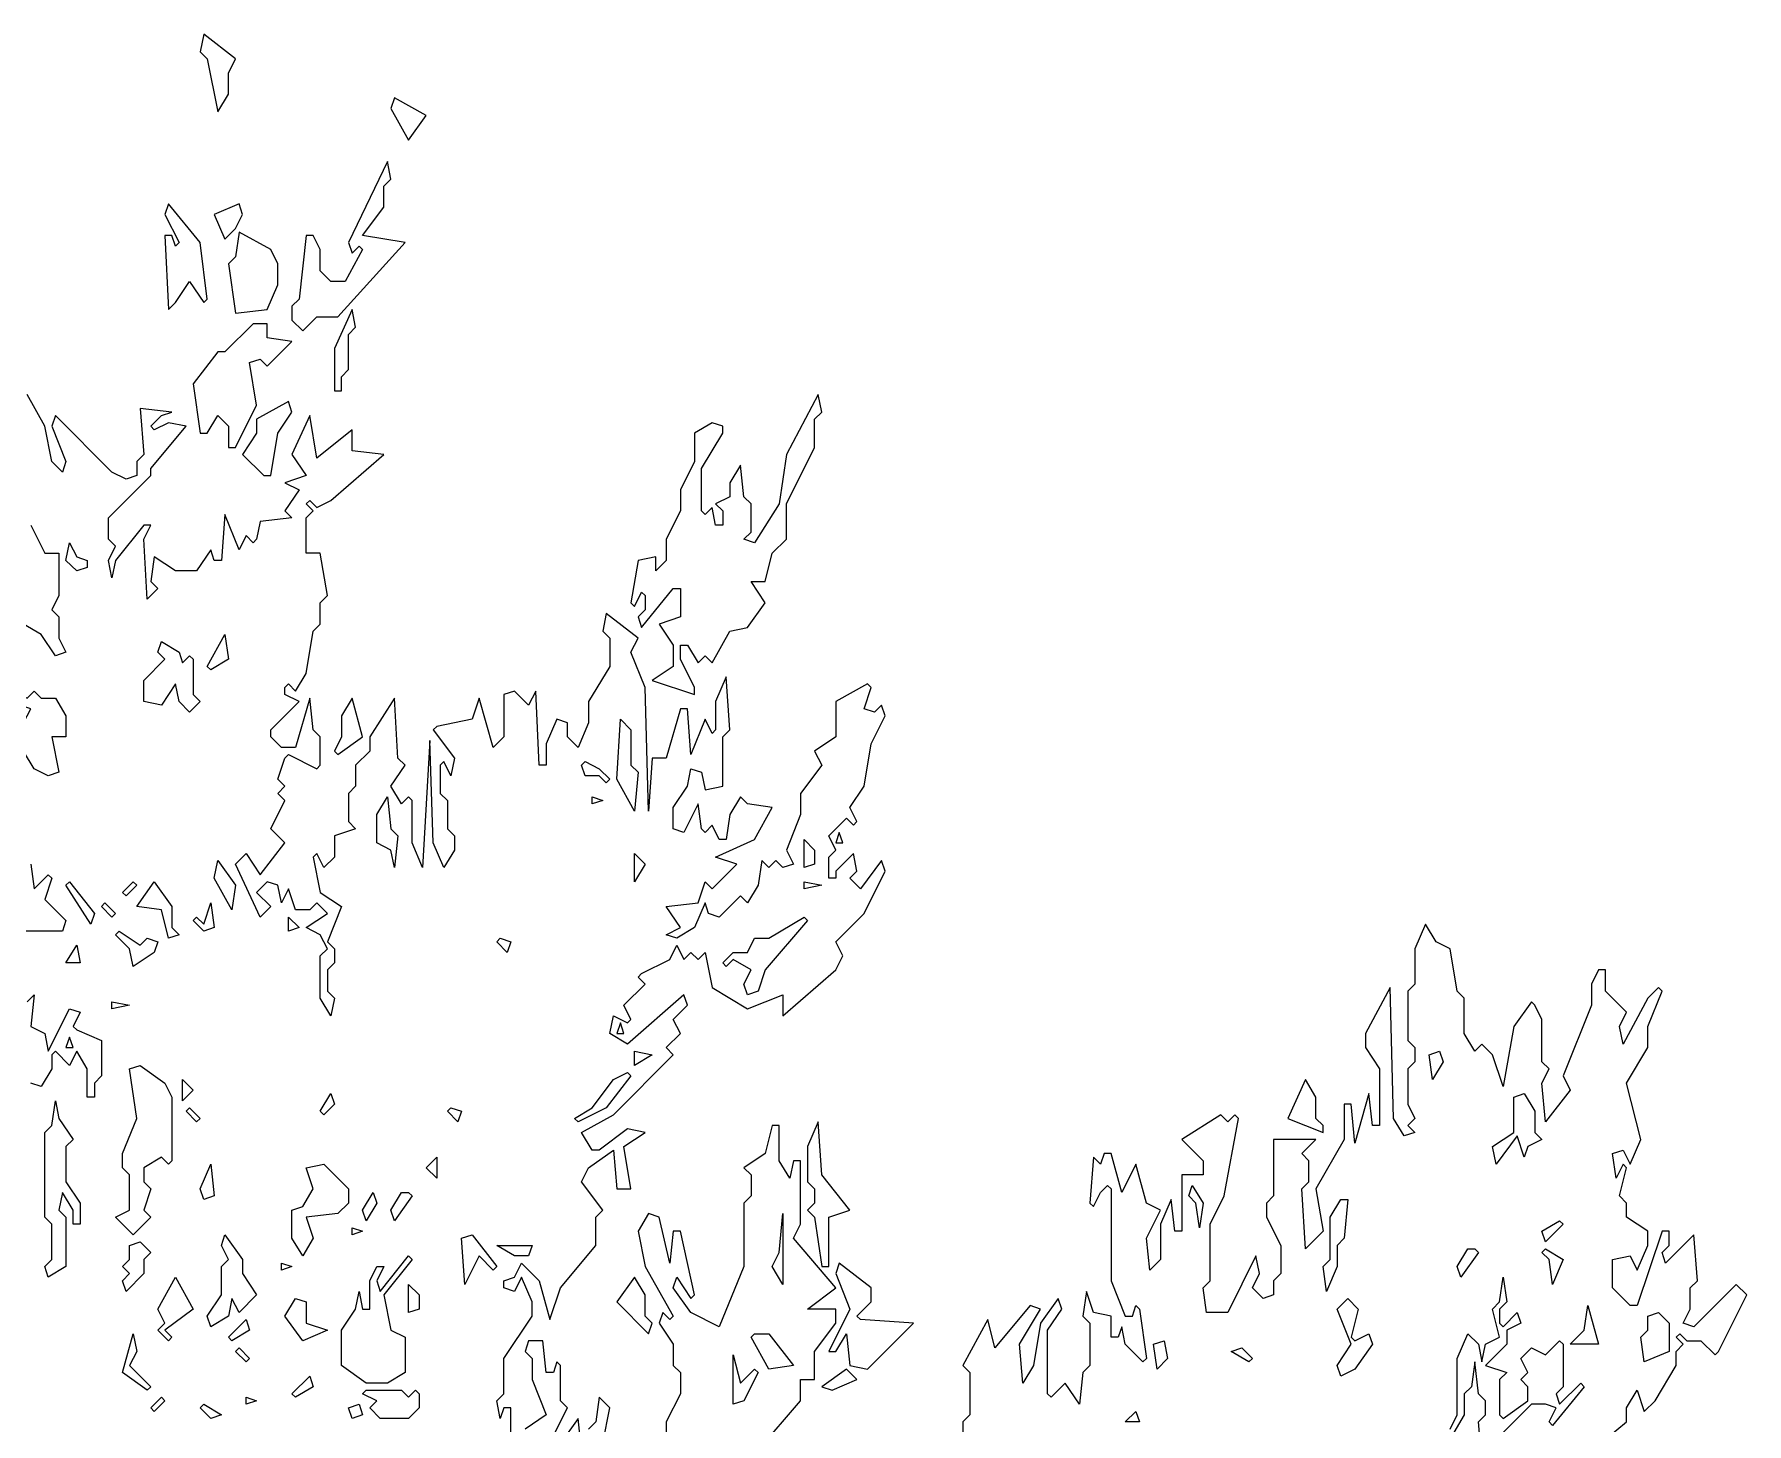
# Model space of a CAD drawing. Header units: millimetres. Extents: x -1861 to 1860, y -2 to 9002.
# Drawn here: x -75 to 993, y 8136 to 9002 of the extents above; entities that cross this region are included whole.
import ezdxf

# ---------------------------------------------------------------- set-up
doc = ezdxf.new("R2010")
doc.units = ezdxf.units.MM
doc.layers.add('ALMOND-DRAW-PROFILE', color=7, linetype='Continuous', lineweight=25)

msp = doc.modelspace()

# ---------------------------------------------------------------- linework, layer by layer
at = {"layer": 'ALMOND-DRAW-PROFILE'}
for points in [[(39.3, 8953.8), (45.9, 8964.8), (45.9, 8978), (50.3, 8986.8), (30.5, 9002.2), (28.3, 8991.2), (32.7, 8986.8)], [(158.2, 8936.2), (169.2, 8951.6), (149.4, 8962.6), (147.2, 8956)], [(92.2, 8817.3), (101, 8826.1), (114.2, 8826.1), (156, 8872.3), (129.6, 8876.7), (142.8, 8894.3), (142.8, 8907.5), (147.2, 8911.9), (145, 8922.9), (120.8, 8872.3), (123, 8865.7), (127.4, 8870.1), (129.6, 8867.9), (118.6, 8848.1), (109.8, 8848.1), (103.2, 8854.7), (103.2, 8867.9), (98.8, 8876.7), (94.4, 8876.7), (90, 8837.1), (85.5, 8832.7), (85.5, 8823.9)], [(8.5, 8830.5), (12.9, 8834.9), (21.7, 8848.1), (30.5, 8834.9), (32.7, 8837.1), (28.3, 8872.3), (8.5, 8896.5), (6.3, 8889.9), (15.1, 8872.3), (12.9, 8870.1), (10.7, 8876.7), (6.3, 8876.7)], [(43.7, 8874.5), (50.3, 8881.1), (54.7, 8889.9), (52.5, 8896.5), (37.1, 8889.9)], [(50.3, 8828.3), (70.1, 8830.5), (76.7, 8845.9), (76.7, 8859.1), (72.3, 8867.9), (52.5, 8878.9), (50.3, 8863.5), (45.9, 8859.1)], [(112, 8779.8), (116.4, 8779.8), (116.4, 8788.6), (120.8, 8793.1), (120.8, 8815.1), (125.2, 8819.5), (123, 8830.5), (112, 8806.3)], [(45.9, 8744.6), (50.3, 8744.6), (63.5, 8771), (59.1, 8797.5), (65.7, 8799.7), (70.1, 8795.3), (85.5, 8810.7), (70.1, 8812.9), (70.1, 8821.7), (61.3, 8821.7), (43.7, 8804.1), (39.3, 8804.1), (23.9, 8784.2), (28.3, 8753.4), (32.7, 8753.4), (39.3, 8764.4), (45.9, 8757.8)], [(336.5, 8590.5), (336.5, 8594.9), (327.7, 8612.5), (327.7, 8621.3), (332.1, 8621.3), (338.7, 8610.3), (343.1, 8614.7), (347.5, 8610.3), (358.5, 8630.1), (369.6, 8632.3), (380.6, 8647.7), (371.8, 8661), (380.6, 8661), (385, 8678.6), (393.8, 8687.4), (393.8, 8709.4), (411.4, 8744.6), (411.4, 8762.2), (415.8, 8766.6), (413.6, 8777.6), (393.8, 8740.2), (389.4, 8709.4), (374, 8685.2), (367.3, 8687.4), (371.8, 8691.8), (371.8, 8709.4), (367.3, 8713.8), (365.1, 8733.6), (358.5, 8722.6), (358.5, 8713.8), (349.7, 8709.4), (354.1, 8705), (354.1, 8696.2), (349.7, 8696.2), (347.5, 8707.2), (343.1, 8702.8), (340.9, 8705), (340.9, 8731.4), (354.1, 8753.4), (354.1, 8757.8), (347.5, 8760), (336.5, 8753.4), (336.5, 8735.8), (327.7, 8718.2), (327.7, 8705), (318.9, 8687.4), (318.9, 8674.2), (312.3, 8667.6), (312.3, 8676.4), (301.3, 8674.2), (296.9, 8647.7), (299.1, 8645.5), (303.5, 8654.4), (305.7, 8652.2), (305.7, 8643.3), (301.3, 8638.9), (303.5, 8632.3), (323.3, 8656.6), (327.7, 8656.6), (327.7, 8638.9), (314.5, 8634.5), (323.3, 8621.3), (323.3, 8608.1), (310.1, 8599.3)], [(67.9, 8727), (72.3, 8727), (76.7, 8753.4), (85.5, 8766.6), (83.3, 8773.2), (63.5, 8762.2), (63.5, 8753.4), (54.7, 8740.2)], [(-48.7, 8667.6), (-55.4, 8674.2), (-53.2, 8685.2), (-48.7, 8676.4), (-42.1, 8674.2), (-42.1, 8669.8)], [(34.9, 8605.9), (32.7, 8608.1), (43.7, 8627.9), (45.9, 8612.5)], [(21.7, 8579.5), (15.1, 8586.1), (12.9, 8597.1), (4.1, 8583.9), (-6.9, 8586.1), (-6.9, 8599.3), (6.3, 8612.5), (1.9, 8616.9), (4.1, 8623.5), (15.1, 8616.9), (17.3, 8610.3), (21.7, 8614.7), (23.9, 8612.5), (23.9, 8590.5), (28.3, 8586.1)], [(-66.4, 8539.9), (-75.2, 8544.3), (-81.8, 8555.3), (-81.8, 8572.9), (-77.4, 8581.7), (-84, 8583.9), (-90.6, 8590.5), (-88.4, 8592.7), (-79.6, 8588.3), (-75.2, 8592.7), (-70.8, 8588.3), (-62, 8588.3), (-55.4, 8577.3), (-55.4, 8564.1), (-64.2, 8564.1), (-59.8, 8542.1)], [(112, 8555.3), (114.2, 8553.1), (129.6, 8564.1), (123, 8588.3), (116.4, 8577.3), (116.4, 8564.1)], [(299.1, 8517.9), (288.1, 8537.7), (290.3, 8575.1), (296.9, 8568.5), (296.9, 8546.5), (301.3, 8542.1)], [(281.5, 8535.5), (277.1, 8539.9), (268.3, 8539.9), (266.1, 8546.5), (268.3, 8548.7), (277.1, 8544.3), (283.7, 8537.7)], [(149.4, 8482.6), (147.2, 8493.6), (138.4, 8498), (138.4, 8515.7), (145, 8526.7), (147.2, 8506.8), (151.6, 8502.4)], [(272.7, 8522.3), (272.7, 8526.7), (279.3, 8524.5)], [(404.8, 8482.6), (404.8, 8500.2), (411.4, 8493.6), (411.4, 8484.8)], [(424.6, 8498), (429, 8498), (426.8, 8504.6)], [(299.1, 8473.8), (299.1, 8491.4), (305.7, 8484.8)], [(48.1, 8456.2), (37.1, 8476), (39.3, 8487), (50.3, 8471.6)], [(-39.9, 8447.4), (-55.4, 8471.6), (-53.2, 8473.8), (-37.7, 8454)], [(-17.9, 8465), (-20.1, 8467.2), (-13.5, 8473.8), (-11.3, 8471.6)], [(8.5, 8438.6), (4.1, 8456.2), (-11.3, 8458.4), (-0.3, 8473.8), (10.7, 8458.4), (10.7, 8445.2), (15.1, 8440.8)], [(404.8, 8469.4), (404.8, 8473.8), (415.8, 8471.6)], [(-26.7, 8451.8), (-33.3, 8458.4), (-31.1, 8460.6), (-24.5, 8454)], [(30.5, 8443), (23.9, 8449.6), (26.1, 8451.8), (30.5, 8447.4), (34.9, 8460.6), (37.1, 8445.2)], [(83.3, 8443), (83.3, 8451.8), (90, 8445.2)], [(369.6, 8403.4), (367.3, 8410), (371.8, 8418.8), (360.7, 8425.4), (356.3, 8421), (354.1, 8423.2), (360.7, 8429.8), (369.6, 8429.8), (374, 8438.6), (382.8, 8438.6), (404.8, 8451.8), (407, 8449.6), (380.6, 8418.8), (376.2, 8405.6)], [(-13.5, 8421), (-15.7, 8432), (-24.5, 8440.8), (-22.3, 8443), (-9.1, 8434.2), (-4.7, 8438.6), (1.9, 8436.4), (-0.3, 8429.8)], [(219.8, 8429.8), (213.2, 8436.4), (215.4, 8438.6), (222, 8436.4)], [(-55.4, 8423.2), (-48.7, 8434.2), (-46.5, 8423.2)], [(-26.7, 8394.6), (-26.7, 8399), (-15.7, 8396.8)], [(288.1, 8379.2), (292.5, 8379.2), (290.3, 8385.8)], [(-55.4, 8370.4), (-50.9, 8370.4), (-53.2, 8377)], [(299.1, 8359.3), (299.1, 8368.2), (310.1, 8365.9)], [(796.7, 8350.5), (794.5, 8365.9), (801.1, 8368.2), (803.3, 8361.5)], [(-13.5, 8253.7), (-24.5, 8264.7), (-15.7, 8269.1), (-15.7, 8291.1), (-20.1, 8295.5), (-20.1, 8304.3), (-11.3, 8326.3), (-15.7, 8357.1), (-9.1, 8359.3), (6.3, 8348.3), (10.7, 8339.5), (10.7, 8299.9), (8.5, 8297.7), (4.1, 8302.1), (-6.9, 8295.5), (-6.9, 8286.7), (-2.5, 8282.3), (-6.9, 8269.1), (-2.5, 8264.7)], [(17.3, 8337.3), (17.3, 8350.5), (23.9, 8343.9)], [(263.9, 8324.1), (261.7, 8326.3), (272.7, 8332.9), (285.9, 8350.5), (294.7, 8354.9), (296.9, 8352.7), (281.5, 8332.9)], [(728.4, 8317.5), (728.4, 8321.9), (724, 8326.3), (724, 8339.5), (717.4, 8350.5), (706.4, 8326.3)], [(105.4, 8328.5), (103.2, 8330.7), (109.8, 8341.7), (112, 8335.1)], [(836.3, 8297.7), (834.1, 8308.7), (847.3, 8317.5), (847.3, 8339.5), (853.9, 8341.7), (860.5, 8330.7), (860.5, 8317.5), (864.9, 8313.1), (856.1, 8308.7), (853.9, 8302.1), (849.5, 8315.3)], [(-66.4, 8227.3), (-68.6, 8233.9), (-64.2, 8238.3), (-64.2, 8260.3), (-68.6, 8264.7), (-68.6, 8317.5), (-64.2, 8321.9), (-62, 8337.3), (-59.8, 8326.3), (-50.9, 8313.1), (-55.4, 8308.7), (-55.4, 8286.7), (-46.5, 8273.5), (-46.5, 8260.3), (-50.9, 8260.3), (-50.9, 8269.1), (-57.6, 8280.1), (-59.8, 8269.1), (-55.4, 8264.7), (-55.4, 8233.9)], [(26.1, 8324.1), (19.5, 8330.7), (21.7, 8332.9), (28.3, 8326.3)], [(189, 8324.1), (182.4, 8330.7), (184.6, 8332.9), (191.2, 8330.7)], [(415.8, 8233.9), (420.2, 8233.9), (420.2, 8264.7), (433.4, 8269.1), (415.8, 8291.1), (413.6, 8324.1), (407, 8308.7), (407, 8286.7), (411.4, 8282.3), (411.4, 8273.5), (407, 8269.1), (411.4, 8264.7)], [(30.5, 8275.7), (28.3, 8282.3), (34.9, 8297.7), (37.1, 8277.9)], [(92.2, 8240.5), (85.5, 8251.5), (85.5, 8269.1), (92.2, 8271.3), (98.8, 8282.3), (94.4, 8295.5), (105.4, 8297.7), (120.8, 8282.3), (120.8, 8273.5), (114.2, 8266.9), (94.4, 8264.7), (98.8, 8251.5)], [(175.8, 8288.9), (169.2, 8295.5), (175.8, 8302.1)], [(131.8, 8262.5), (129.6, 8269.1), (136.2, 8280.1), (138.4, 8273.5)], [(149.4, 8262.5), (147.2, 8269.1), (153.8, 8280.1), (158.2, 8280.1), (160.4, 8277.9)], [(651.4, 8258.1), (649.1, 8273.5), (644.7, 8277.9), (646.9, 8284.5), (653.6, 8273.5)], [(730.6, 8218.4), (728.4, 8233.9), (732.8, 8238.3), (732.8, 8264.7), (739.4, 8275.7), (743.8, 8275.7), (741.6, 8251.5), (737.2, 8247.1), (737.2, 8233.9)], [(391.6, 8222.8), (385, 8233.9), (389.4, 8242.7), (391.6, 8266.9)], [(123, 8253.7), (123, 8258.1), (129.6, 8255.9)], [(867.1, 8249.3), (864.9, 8255.9), (875.9, 8262.5), (878.1, 8260.3)], [(-17.9, 8218.4), (-20.1, 8225), (-15.7, 8229.5), (-20.1, 8233.9), (-15.7, 8238.3), (-15.7, 8247.1), (-9.1, 8249.3), (-2.5, 8242.7), (-6.9, 8238.3), (-6.9, 8229.5)], [(34.9, 8196.4), (32.7, 8203), (41.5, 8216.2), (41.5, 8233.9), (45.9, 8238.3), (41.5, 8247.1), (43.7, 8253.7), (54.7, 8238.3), (54.7, 8229.5), (63.5, 8216.2), (52.5, 8205.2), (48.1, 8214), (45.9, 8203)], [(193.4, 8222.8), (191.2, 8251.5), (197.8, 8253.7), (213.2, 8233.9), (211, 8231.7), (202.2, 8240.5)], [(224.2, 8240.5), (213.2, 8247.1), (235.3, 8247.1), (233.1, 8240.5)], [(814.3, 8227.3), (812.1, 8233.9), (818.7, 8244.9), (823.1, 8244.9), (825.3, 8242.7)], [(871.5, 8222.8), (869.3, 8238.3), (864.9, 8242.7), (867.1, 8244.9), (878.1, 8238.3)], [(78.9, 8231.7), (78.9, 8236.1), (85.5, 8233.9)], [(131.8, 8161.2), (116.4, 8172.2), (116.4, 8194.2), (125.2, 8207.4), (127.4, 8218.4), (129.6, 8207.4), (134, 8207.4), (134, 8225), (138.4, 8233.9), (142.8, 8233.9), (138.4, 8225), (140.6, 8218.4), (158.2, 8240.5), (160.4, 8238.3), (142.8, 8216.2), (147.2, 8194.2), (156, 8189.8), (156, 8167.8), (145, 8161.2)], [(433.4, 8172.2), (444.4, 8170), (473, 8198.6), (440, 8200.8), (437.8, 8203), (446.6, 8211.8), (446.6, 8220.6), (426.8, 8236.1), (424.6, 8229.5), (433.4, 8207.4), (420.2, 8181), (424.6, 8181), (431.2, 8192)], [(8.5, 8187.6), (1.9, 8194.2), (6.3, 8198.6), (1.9, 8207.4), (12.9, 8227.3), (23.9, 8207.4), (6.3, 8194.2), (10.7, 8189.8)], [(158.2, 8205.2), (158.2, 8222.8), (164.8, 8216.2), (164.8, 8207.4)], [(307.9, 8192), (310.1, 8198.6), (305.7, 8203), (305.7, 8216.2), (299.1, 8227.3), (288.1, 8211.8)], [(92.2, 8187.6), (81.1, 8203), (87.7, 8214), (94.4, 8211.8), (94.4, 8198.6), (107.6, 8194.2)], [(739.4, 8165.6), (737.2, 8172.2), (746, 8185.4), (737.2, 8207.4), (743.8, 8214), (750.4, 8207.4), (746, 8189.8), (748.2, 8187.6), (757, 8192), (759.2, 8185.4), (748.2, 8170)], [(48.1, 8187.6), (45.9, 8189.8), (56.9, 8200.8), (59.1, 8194.2)], [(882.5, 8185.4), (891.3, 8194.2), (893.5, 8209.6), (900.1, 8185.4)], [(928.7, 8174.4), (926.5, 8189.8), (930.9, 8194.2), (930.9, 8203), (937.6, 8205.2), (944.2, 8198.6), (944.2, 8181)], [(-4.7, 8156.8), (-20.1, 8167.8), (-13.5, 8192), (-11.3, 8181), (-15.7, 8172.2), (-2.5, 8159)], [(382.8, 8170), (371.8, 8189.8), (374, 8192), (382.8, 8192), (398.2, 8172.2)], [(56.9, 8174.4), (50.3, 8181), (52.5, 8183.2), (59.1, 8176.6)], [(624.9, 8170), (622.7, 8185.4), (629.3, 8187.6), (631.5, 8176.6)], [(682.2, 8174.4), (671.2, 8181), (677.8, 8183.2), (684.4, 8176.6)], [(360.7, 8148), (360.7, 8178.8), (365.1, 8161.2), (374, 8170), (376.2, 8167.8), (367.3, 8150.2)], [(415.8, 8159), (422.4, 8156.8), (437.8, 8163.4), (431.2, 8170)], [(87.7, 8152.4), (85.5, 8154.6), (96.6, 8165.6), (98.8, 8159)], [(-0.3, 8143.6), (-2.5, 8145.8), (4.1, 8152.4), (6.3, 8150.2)], [(34.9, 8139.2), (28.3, 8145.8), (30.5, 8148), (41.5, 8141.4)], [(56.9, 8148), (56.9, 8152.4), (63.5, 8150.2)], [(123, 8139.2), (120.8, 8145.8), (127.4, 8148), (129.6, 8141.4)], [(140.6, 8139.2), (134, 8145.8), (138.4, 8150.2), (129.6, 8154.6), (131.8, 8156.8), (153.8, 8156.8), (158.2, 8152.4), (162.6, 8156.8), (164.8, 8154.6), (164.8, 8145.8), (158.2, 8139.2)], [(605.1, 8137), (611.7, 8143.6), (613.9, 8137)]]:
    msp.add_lwpolyline(points, close=True, dxfattribs=at)
for points in [[(222, 8119.4), (222, 8145.8), (217.6, 8145.8), (215.4, 8139.2), (213.2, 8150.2), (217.6, 8154.6), (217.6, 8176.6), (235.3, 8203), (235.3, 8211.8), (228.6, 8227.3), (224.2, 8218.4), (217.6, 8220.6), (217.6, 8225), (224.2, 8227.3), (228.6, 8236.1), (239.7, 8225), (246.3, 8200.8), (252.9, 8220.6), (274.9, 8247.1), (274.9, 8264.7), (279.3, 8269.1), (266.1, 8286.7), (270.5, 8295.5), (285.9, 8306.5), (288.1, 8282.3), (296.9, 8282.3), (292.5, 8308.7), (305.7, 8317.5), (294.7, 8319.7), (277.1, 8306.5), (272.7, 8306.5), (266.1, 8317.5), (285.9, 8328.5), (323.3, 8365.9), (318.9, 8370.4), (327.7, 8379.2), (323.3, 8388), (332.1, 8396.8), (329.9, 8403.4), (294.7, 8372.6), (283.7, 8379.2), (285.9, 8390.2), (294.7, 8385.8), (296.9, 8388), (292.5, 8396.8), (305.7, 8410), (301.3, 8414.4), (303.5, 8416.6), (321.1, 8425.4), (325.5, 8434.2), (329.9, 8425.4), (334.3, 8429.8), (338.7, 8425.4), (343.1, 8429.8), (347.5, 8407.8), (369.6, 8394.6), (391.6, 8403.4), (391.6, 8390.2), (424.6, 8418.8), (429, 8427.6), (424.6, 8436.4), (442.2, 8454), (455.4, 8480.4), (453.2, 8487), (440, 8469.4), (433.4, 8476), (437.8, 8480.4), (435.6, 8491.4), (424.6, 8480.4), (424.6, 8476), (420.2, 8476), (420.2, 8489.2), (424.6, 8493.6), (420.2, 8502.4), (431.2, 8513.5), (435.6, 8509.1), (437.8, 8511.3), (433.4, 8520.1), (442.2, 8533.3), (446.6, 8559.7), (455.4, 8577.3), (453.2, 8583.9), (448.8, 8579.5), (442.2, 8581.7), (446.6, 8594.9), (444.4, 8597.1), (424.6, 8586.1), (424.6, 8564.1), (411.4, 8555.3), (415.8, 8546.5), (402.6, 8528.9), (402.6, 8515.7), (393.8, 8493.6), (398.2, 8484.8), (391.6, 8482.6), (387.2, 8487), (382.8, 8482.6), (378.4, 8487), (376.2, 8471.6), (369.6, 8460.6), (365.1, 8465), (351.9, 8451.8), (345.3, 8454), (343.1, 8460.6), (336.5, 8445.2), (325.5, 8438.6), (318.9, 8440.8), (327.7, 8445.2), (318.9, 8458.4), (338.7, 8460.6), (343.1, 8473.8), (347.5, 8469.4), (362.9, 8484.8), (349.7, 8489.2), (374, 8500.2), (385, 8520.1), (369.6, 8522.3), (365.1, 8526.7), (358.5, 8515.7), (356.3, 8500.2), (351.9, 8500.2), (347.5, 8509.1), (343.1, 8504.6), (340.9, 8506.8), (338.7, 8522.3), (329.9, 8504.6), (323.3, 8506.8), (323.3, 8520.1), (332.1, 8533.3), (334.3, 8544.3), (340.9, 8542.1), (343.1, 8531.1), (354.1, 8533.3), (354.1, 8564.1), (358.5, 8568.5), (356.3, 8601.5), (349.7, 8586.1), (349.7, 8568.5), (347.5, 8566.3), (343.1, 8575.1), (334.3, 8553.1), (332.1, 8581.7), (327.7, 8581.7), (318.9, 8550.9), (310.1, 8550.9), (307.9, 8517.9), (305.7, 8594.9), (296.9, 8616.9), (301.3, 8625.7), (281.5, 8641.1), (279.3, 8630.1), (283.7, 8625.7), (283.7, 8608.1), (270.5, 8586.1), (270.5, 8572.9), (263.9, 8557.5), (257.3, 8564.1), (257.3, 8572.9), (250.7, 8575.1), (244.1, 8559.7), (244.1, 8546.5), (239.7, 8546.5), (237.5, 8592.7), (233.1, 8583.9), (224.2, 8592.7), (217.6, 8590.5), (217.6, 8564.1), (211, 8557.5), (202.2, 8588.3), (197.8, 8575.1), (175.8, 8570.7), (173.6, 8568.5), (186.8, 8550.9), (184.6, 8539.9), (180.2, 8548.7), (178, 8546.5), (178, 8528.9), (182.4, 8524.5), (182.4, 8506.8), (186.8, 8502.4), (186.8, 8493.6), (180.2, 8482.6), (173.6, 8498), (171.4, 8561.9), (167, 8482.6), (160.4, 8498), (160.4, 8524.5), (158.2, 8526.7), (153.8, 8522.3), (147.2, 8533.3), (156, 8546.5), (151.6, 8550.9), (149.4, 8588.3), (134, 8564.1), (134, 8555.3), (125.2, 8546.5), (125.2, 8533.3), (120.8, 8528.9), (120.8, 8511.3), (125.2, 8506.8), (112, 8502.4), (112, 8489.2), (105.4, 8482.6), (101, 8491.4), (98.8, 8489.2), (103.2, 8467.2), (116.4, 8458.4), (107.6, 8436.4), (112, 8432), (112, 8423.2), (107.6, 8418.8), (107.6, 8405.6), (112, 8401.2), (109.8, 8390.2), (103.2, 8401.2), (103.2, 8427.6), (107.6, 8432), (103.2, 8440.8), (94.4, 8445.2), (107.6, 8454), (101, 8460.6), (96.6, 8456.2), (87.7, 8456.2), (83.3, 8469.4), (78.9, 8460.6), (76.7, 8471.6), (70.1, 8473.8), (63.5, 8467.2), (72.3, 8458.4), (65.7, 8451.8), (50.3, 8484.8), (56.9, 8491.4), (65.7, 8478.2), (81.1, 8498), (72.3, 8506.8), (81.1, 8524.5), (76.7, 8528.9), (81.1, 8533.3), (76.7, 8537.7), (81.1, 8550.9), (83.3, 8553.1), (101, 8544.3), (103.2, 8546.5), (103.2, 8564.1), (98.8, 8568.5), (96.6, 8588.3), (87.7, 8557.5), (78.9, 8557.5), (72.3, 8564.1), (72.3, 8568.5), (90, 8586.1), (81.1, 8590.5), (81.1, 8594.9), (83.3, 8597.1), (87.7, 8592.7), (94.4, 8603.7), (98.8, 8630.1), (103.2, 8634.5), (103.2, 8647.7), (107.6, 8652.2), (103.2, 8678.6), (94.4, 8678.6), (94.4, 8700.6), (98.8, 8705), (94.4, 8709.4), (96.6, 8711.6), (101, 8707.2), (109.8, 8711.6), (142.8, 8740.2), (123, 8742.4), (123, 8755.6), (101, 8738), (96.6, 8764.4), (85.5, 8740.2), (94.4, 8727), (81.1, 8722.6), (90, 8718.2), (81.1, 8705), (85.5, 8700.6), (65.7, 8698.4), (63.5, 8687.4), (61.3, 8685.2), (56.9, 8689.6), (52.5, 8680.8), (43.7, 8702.8), (41.5, 8674.2), (37.1, 8674.2), (34.9, 8680.8), (26.1, 8667.6), (12.9, 8667.6), (-0.3, 8676.4), (-2.5, 8661), (1.9, 8656.6), (-4.7, 8650), (-6.9, 8687.4), (-2.5, 8696.2), (-6.9, 8696.2), (-24.5, 8674.2), (-26.7, 8663.2), (-28.9, 8674.2), (-24.5, 8683), (-28.9, 8687.4), (-28.9, 8700.6), (-2.5, 8727), (-2.5, 8731.4), (19.5, 8757.8), (8.5, 8760), (-0.3, 8755.6), (-2.5, 8757.8), (4.1, 8764.4), (10.7, 8766.6), (-9.1, 8768.8), (-6.9, 8740.2), (-11.3, 8735.8), (-11.3, 8727), (-17.9, 8724.8), (-26.7, 8729.2), (-62, 8764.4), (-64.2, 8757.8), (-55.4, 8735.8), (-57.6, 8729.2), (-64.2, 8735.8), (-68.6, 8757.8), (-79.6, 8777.6)], [(-77.4, 8696.2), (-68.6, 8678.6), (-59.8, 8678.6), (-59.8, 8652.2), (-64.2, 8643.3), (-59.8, 8638.9), (-59.8, 8625.7), (-55.4, 8616.9), (-62, 8614.7), (-70.8, 8627.9), (-81.8, 8634.5)], [(-77.4, 8484.8), (-75.2, 8469.4), (-66.4, 8478.2), (-64.2, 8476), (-68.6, 8462.8), (-55.4, 8449.6), (-57.6, 8443), (-84, 8443)], [(893.5, 8117.2), (917.7, 8137), (917.7, 8145.8), (924.3, 8156.8), (928.7, 8143.6), (935.4, 8150.2), (948.6, 8172.2), (948.6, 8181), (953, 8185.4), (948.6, 8189.8), (950.8, 8192), (955.2, 8187.6), (964, 8187.6), (972.8, 8178.8), (975, 8181), (992.6, 8216.2), (986, 8222.8), (959.6, 8196.4), (953, 8198.6), (957.4, 8207.4), (957.4, 8220.6), (961.8, 8225), (959.6, 8253.7), (942, 8236.1), (939.8, 8242.7), (944.2, 8247.1), (944.2, 8255.9), (939.8, 8255.9), (924.3, 8209.6), (919.9, 8209.6), (908.9, 8220.6), (908.9, 8238.3), (919.9, 8240.5), (924.3, 8231.7), (930.9, 8247.1), (930.9, 8255.9), (917.7, 8264.7), (917.7, 8273.5), (913.3, 8277.9), (917.7, 8295.5), (915.5, 8297.7), (911.1, 8288.9), (908.9, 8304.3), (915.5, 8306.5), (919.9, 8297.7), (926.5, 8313.1), (917.7, 8348.3), (930.9, 8370.4), (930.9, 8383.6), (939.8, 8405.6), (937.6, 8407.8), (930.9, 8401.2), (915.5, 8372.6), (913.3, 8383.6), (917.7, 8392.4), (904.5, 8405.6), (904.5, 8418.8), (900.1, 8418.8), (895.7, 8410), (895.7, 8396.8), (878.1, 8352.7), (882.5, 8343.9), (867.1, 8324.1), (864.9, 8348.3), (869.3, 8357.1), (864.9, 8361.5), (864.9, 8388), (860.5, 8396.8), (858.3, 8399), (847.3, 8383.6), (840.7, 8346.1), (834.1, 8365.9), (827.5, 8372.6), (823.1, 8368.2), (816.5, 8379.2), (816.5, 8401.2), (812.1, 8405.6), (807.7, 8432), (798.9, 8436.4), (792.3, 8447.4), (785.6, 8432), (785.6, 8410), (781.2, 8405.6), (781.2, 8374.8), (785.6, 8370.4), (785.6, 8361.5), (781.2, 8357.1), (781.2, 8335.1), (785.6, 8326.3), (781.2, 8321.9), (785.6, 8317.5), (779, 8315.3), (772.4, 8326.3), (770.2, 8407.8), (754.8, 8379.2), (754.8, 8370.4), (763.6, 8357.1), (763.6, 8321.9), (759.2, 8321.9), (757, 8341.7), (748.2, 8310.9), (746, 8335.1), (741.6, 8335.1), (741.6, 8313.1), (724, 8282.3), (728.4, 8255.9), (717.4, 8244.9), (715.2, 8282.3), (719.6, 8286.7), (719.6, 8299.9), (715.2, 8304.3), (724, 8313.1), (697.6, 8313.1), (697.6, 8277.9), (693.2, 8273.5), (693.2, 8264.7), (702, 8247.1), (702, 8229.5), (697.6, 8225), (697.6, 8216.2), (691, 8214), (684.4, 8220.6), (688.8, 8229.5), (686.6, 8240.5), (669, 8205.2), (655.8, 8205.2), (653.6, 8220.6), (658, 8225), (658, 8260.3), (666.8, 8277.9), (675.6, 8326.3), (673.4, 8328.5), (669, 8324.1), (664.6, 8328.5), (640.3, 8313.1), (653.6, 8299.9), (653.6, 8291.1), (640.3, 8291.1), (640.3, 8255.9), (635.9, 8255.9), (633.7, 8275.7), (627.1, 8260.3), (627.1, 8238.3), (620.5, 8231.7), (618.3, 8251.5), (627.1, 8269.1), (618.3, 8273.5), (611.7, 8297.7), (602.9, 8280.1), (596.3, 8304.3), (591.9, 8304.3), (589.7, 8297.7), (585.3, 8302.1), (583.1, 8273.5), (585.3, 8271.3), (589.7, 8280.1), (594.1, 8284.5), (596.3, 8282.3), (596.3, 8225), (605.1, 8203), (609.5, 8203), (611.7, 8209.6), (613.9, 8207.4), (618.3, 8176.6), (616.1, 8174.4), (605.1, 8185.4), (602.9, 8196.4), (600.7, 8189.8), (596.3, 8189.8), (596.3, 8203), (585.3, 8205.2), (580.9, 8218.4), (578.7, 8203), (583.1, 8198.6), (583.1, 8172.2), (578.7, 8167.8), (576.5, 8148), (567.7, 8161.2), (558.9, 8152.4), (556.7, 8154.6), (556.7, 8194.2), (565.5, 8207.4), (563.3, 8214), (552.3, 8198.6), (547.9, 8172.2), (541.3, 8161.2), (539.1, 8185.4), (552.3, 8207.4), (545.7, 8209.6), (523.7, 8183.2), (519.3, 8200.8), (503.8, 8172.2), (508.2, 8167.8), (508.2, 8141.4), (503.8, 8137), (503.8, 8128.2)], [(-79.6, 8399), (-75.2, 8403.4), (-77.4, 8383.6), (-68.6, 8379.2), (-66.4, 8368.2), (-53.2, 8394.6), (-46.5, 8392.4), (-50.9, 8383.6), (-48.7, 8381.4), (-33.3, 8374.8), (-33.3, 8352.7), (-37.7, 8348.3), (-37.7, 8339.5), (-42.1, 8339.5), (-42.1, 8357.1), (-48.7, 8368.2), (-53.2, 8359.3), (-62, 8368.2), (-64.2, 8365.9), (-64.2, 8357.1), (-70.8, 8346.1), (-77.4, 8348.3)], [(376.2, 8119.4), (402.6, 8150.2), (402.6, 8163.4), (411.4, 8163.4), (411.4, 8181), (424.6, 8198.6), (424.6, 8207.4), (407, 8207.4), (424.6, 8220.6), (398.2, 8251.5), (402.6, 8260.3), (402.6, 8299.9), (398.2, 8299.9), (396, 8288.9), (389.4, 8299.9), (389.4, 8321.9), (385, 8321.9), (380.6, 8304.3), (367.3, 8295.5), (371.8, 8291.1), (371.8, 8277.9), (367.3, 8273.5), (367.3, 8233.9), (351.9, 8196.4), (334.3, 8205.2), (323.3, 8220.6), (325.5, 8227.3), (334.3, 8214), (336.5, 8216.2), (327.7, 8255.9), (323.3, 8255.9), (321.1, 8236.1), (314.5, 8264.7), (307.9, 8266.9), (301.3, 8255.9), (305.7, 8233.9), (323.3, 8203), (321.1, 8200.8), (316.7, 8205.2), (314.5, 8198.6), (323.3, 8185.4), (323.3, 8172.2), (327.7, 8167.8), (327.7, 8154.6), (318.9, 8137), (318.9, 8119.4)], [(807.7, 8132.6), (812.1, 8141.4), (812.1, 8176.6), (818.7, 8192), (825.3, 8185.4), (827.5, 8174.4), (829.7, 8185.4), (838.5, 8189.8), (834.1, 8207.4), (838.5, 8211.8), (840.7, 8227.3), (842.9, 8211.8), (838.5, 8207.4), (838.5, 8198.6), (840.7, 8196.4), (849.5, 8205.2), (851.7, 8198.6), (842.9, 8194.2), (842.9, 8185.4), (829.7, 8172.2), (842.9, 8167.8), (838.5, 8163.4), (838.5, 8141.4), (840.7, 8139.2), (856.1, 8150.2), (856.1, 8159), (851.7, 8163.4), (856.1, 8167.8), (851.7, 8176.6), (858.3, 8183.2), (867.1, 8178.8), (875.9, 8187.6), (878.1, 8185.4), (878.1, 8159), (873.7, 8154.6), (875.9, 8148), (889.1, 8161.2), (891.3, 8159), (871.5, 8134.8), (869.3, 8137), (873.7, 8145.8), (867.1, 8148), (858.3, 8148), (840.7, 8130.4)], [(244.1, 8119.4), (257.3, 8145.8), (252.9, 8150.2), (252.9, 8172.2), (250.7, 8174.4), (248.5, 8167.8), (244.1, 8167.8), (241.9, 8187.6), (233.1, 8187.6), (230.9, 8181), (235.3, 8176.6), (235.3, 8163.4), (244.1, 8141.4), (230.9, 8132.6)], [(827.5, 8112.8), (825.3, 8137), (829.7, 8141.4), (829.7, 8150.2), (825.3, 8154.6), (823.1, 8174.4), (820.9, 8159), (816.5, 8154.6), (816.5, 8141.4), (809.9, 8130.4)], [(279.3, 8123.8), (283.7, 8145.8), (277.1, 8152.4), (274.9, 8137), (270.5, 8132.6)], [(266.1, 8119.4), (263.9, 8139.2), (252.9, 8123.8)]]:
    msp.add_lwpolyline(points, dxfattribs=at)

doc.saveas('drawing.dxf')
